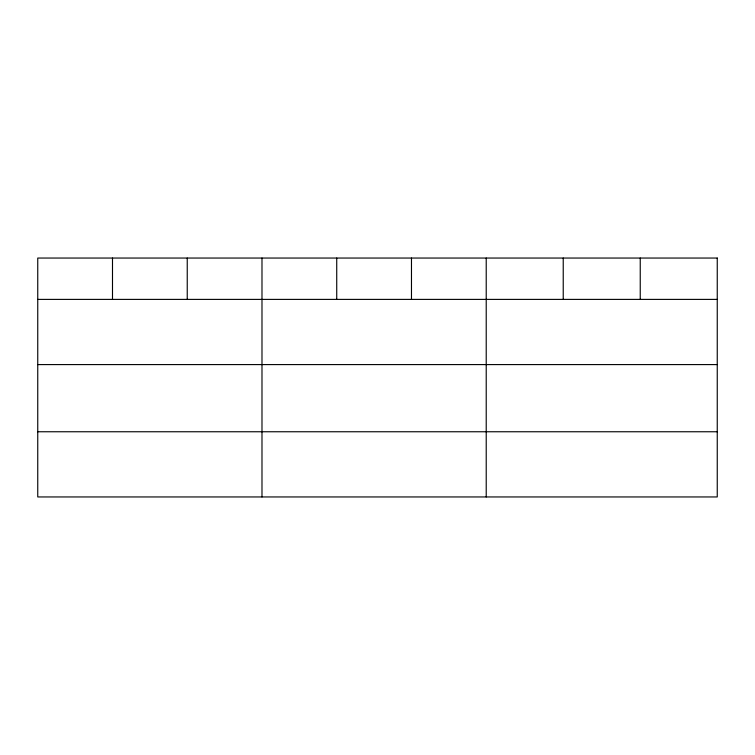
<?xml version="1.0" encoding="UTF-8"?>
<svg xmlns="http://www.w3.org/2000/svg" width="755" height="755" viewBox="0 0 755 755"><rect width="100%" height="100%" fill="white"/><g stroke="black" fill="none" stroke-linecap="round" stroke-linejoin="round"><path stroke-width="1.13" d="M37.75 299.395L717.25 299.395M37.75 364.589L717.25 364.589M37.75 431.756L717.25 431.756M640.24 258.05L640.24 299.395M563.23 258.05L563.23 299.395M486.22 258.05L486.22 496.95M411.475 258.05L411.475 299.395M336.73 258.05L336.73 299.395M261.985 258.05L261.985 496.95M187.24 258.05L187.24 299.395M112.495 258.05L112.495 299.395M717.25 258.05L37.75 258.05L37.75 496.95L717.25 496.95L717.25 258.05"/></g></svg>
